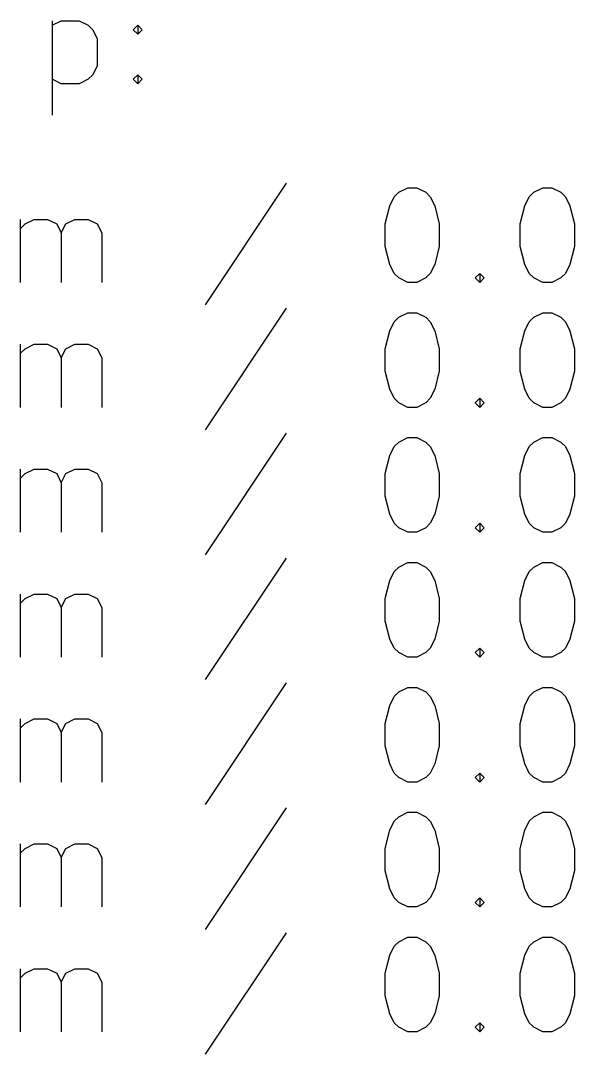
# Model space of a CAD drawing. Extents: x -107 to 212, y -261 to 13.
# Drawn here: x 26.52 to 38.24, y -237.97 to -216.12 of the extents above; entities that cross this region are included whole.
import ezdxf

# ---------------------------------------------------------------- set-up
doc = ezdxf.new("R2010")
doc.units = 0
doc.layers.add('BLACK', color=7, linetype='CONTINUOUS')

msp = doc.modelspace()

# ---------------------------------------------------------------- linework, layer by layer
at = {"layer": 'BLACK', "linetype": 'CONTINUOUS'}
for p, q in [((27.18753, -216.119004), (27.18753, -218.119004)), ((27.18753, -216.214242), (27.378006, -216.119004)), ((27.378006, -216.119004), (27.758959, -216.119004)), ((27.758959, -216.119004), (27.949435, -216.214242)), ((27.949435, -216.214242), (28.044673, -216.30948)), ((28.044673, -216.30948), (28.139911, -216.499957)), ((28.901816, -216.30948), (28.997054, -216.214242)), ((28.997054, -216.404719), (28.901816, -216.30948)), ((28.997054, -216.214242), (29.092292, -216.30948)), ((28.997054, -216.214242), (28.997054, -216.404719)), ((29.092292, -216.30948), (28.997054, -216.404719)), ((28.139911, -216.499957), (28.139911, -217.071385)), ((28.139911, -217.071385), (28.044673, -217.261861)), ((27.378006, -217.452338), (27.18753, -217.3571)), ((27.949435, -217.3571), (27.758959, -217.452338)), ((28.044673, -217.261861), (27.949435, -217.3571)), ((28.901816, -217.3571), (28.997054, -217.261861)), ((28.997054, -217.452338), (28.901816, -217.3571)), ((28.997054, -217.261861), (29.092292, -217.3571)), ((28.997054, -217.261861), (28.997054, -217.452338)), ((29.092292, -217.3571), (28.997054, -217.452338)), ((27.758959, -217.452338), (27.378006, -217.452338)), ((32.139912, -219.5571), (30.425627, -222.128528)), ((34.425627, -219.842814), (34.520865, -219.747576)), ((34.520865, -219.747576), (34.711341, -219.652338)), ((34.711341, -219.652338), (34.901818, -219.652338)), ((34.901818, -219.652338), (35.092294, -219.747576)), ((35.092294, -219.747576), (35.187532, -219.842814)), ((37.28277, -219.842814), (37.378008, -219.747576)), ((37.378008, -219.747576), (37.568484, -219.652338)), ((37.568484, -219.652338), (37.758961, -219.652338)), ((37.758961, -219.652338), (37.949437, -219.747576)), ((37.949437, -219.747576), (38.044675, -219.842814)), ((34.330389, -220.03329), (34.425627, -219.842814)), ((35.187532, -219.842814), (35.28277, -220.03329)), ((37.187532, -220.03329), (37.28277, -219.842814)), ((38.044675, -219.842814), (38.139913, -220.03329)), ((34.235151, -220.414242), (34.330389, -220.03329)), ((35.28277, -220.03329), (35.378008, -220.414242)), ((37.092294, -220.414242), (37.187532, -220.03329)), ((38.139913, -220.03329), (38.235151, -220.414242)), ((26.520864, -221.652338), (26.520864, -220.319004)), ((26.520864, -220.50948), (26.616102, -220.414242)), ((26.616102, -220.414242), (26.806578, -220.319004)), ((26.806578, -220.319004), (27.092293, -220.319004)), ((27.092293, -220.319004), (27.282769, -220.414242)), ((27.282769, -220.414242), (27.378007, -220.604719)), ((27.378007, -220.604719), (27.473245, -220.414242)), ((27.473245, -220.414242), (27.663721, -220.319004)), ((27.663721, -220.319004), (27.949435, -220.319004)), ((27.949435, -220.319004), (28.139912, -220.414242)), ((28.139912, -220.414242), (28.23515, -220.604719)), ((34.235151, -220.890433), (34.235151, -220.414242)), ((35.378008, -220.414242), (35.378008, -220.890433)), ((37.092294, -220.890433), (37.092294, -220.414242)), ((38.235151, -220.414242), (38.235151, -220.890433)), ((27.378007, -220.604719), (27.378007, -221.652338)), ((28.23515, -220.604719), (28.23515, -221.652338)), ((34.330389, -221.271385), (34.235151, -220.890433)), ((35.378008, -220.890433), (35.28277, -221.271385)), ((37.187532, -221.271385), (37.092294, -220.890433)), ((38.235151, -220.890433), (38.139913, -221.271385)), ((34.425627, -221.461861), (34.330389, -221.271385)), ((35.28277, -221.271385), (35.187532, -221.461861)), ((37.28277, -221.461861), (37.187532, -221.271385)), ((38.139913, -221.271385), (38.044675, -221.461861)), ((34.520865, -221.5571), (34.425627, -221.461861)), ((35.187532, -221.461861), (35.092294, -221.5571)), ((36.139913, -221.5571), (36.235151, -221.461861)), ((36.235151, -221.461861), (36.330389, -221.5571)), ((36.235151, -221.461861), (36.235151, -221.652338)), ((37.378008, -221.5571), (37.28277, -221.461861)), ((38.044675, -221.461861), (37.949437, -221.5571)), ((34.711341, -221.652338), (34.520865, -221.5571)), ((34.901818, -221.652338), (34.711341, -221.652338)), ((35.092294, -221.5571), (34.901818, -221.652338)), ((36.235151, -221.652338), (36.139913, -221.5571)), ((36.330389, -221.5571), (36.235151, -221.652338)), ((37.568484, -221.652338), (37.378008, -221.5571)), ((37.758961, -221.652338), (37.568484, -221.652338)), ((37.949437, -221.5571), (37.758961, -221.652338)), ((32.139912, -222.1971), (30.425627, -224.768528)), ((34.425627, -222.482814), (34.520865, -222.387576)), ((34.520865, -222.387576), (34.711341, -222.292338)), ((34.711341, -222.292338), (34.901818, -222.292338)), ((34.901818, -222.292338), (35.092294, -222.387576)), ((35.092294, -222.387576), (35.187532, -222.482814)), ((37.28277, -222.482814), (37.378008, -222.387576)), ((37.378008, -222.387576), (37.568484, -222.292338)), ((37.568484, -222.292338), (37.758961, -222.292338)), ((37.758961, -222.292338), (37.949437, -222.387576)), ((37.949437, -222.387576), (38.044675, -222.482814)), ((34.330389, -222.67329), (34.425627, -222.482814)), ((35.187532, -222.482814), (35.28277, -222.67329)), ((37.187532, -222.67329), (37.28277, -222.482814)), ((38.044675, -222.482814), (38.139913, -222.67329)), ((34.235151, -223.054242), (34.330389, -222.67329)), ((35.28277, -222.67329), (35.378008, -223.054242)), ((37.092294, -223.054242), (37.187532, -222.67329)), ((38.139913, -222.67329), (38.235151, -223.054242)), ((26.520864, -224.292338), (26.520864, -222.959004)), ((26.520864, -223.14948), (26.616102, -223.054242)), ((26.616102, -223.054242), (26.806578, -222.959004)), ((26.806578, -222.959004), (27.092293, -222.959004)), ((27.092293, -222.959004), (27.282769, -223.054242)), ((27.282769, -223.054242), (27.378007, -223.244719)), ((27.378007, -223.244719), (27.473245, -223.054242)), ((27.473245, -223.054242), (27.663721, -222.959004)), ((27.663721, -222.959004), (27.949435, -222.959004)), ((27.949435, -222.959004), (28.139912, -223.054242)), ((28.139912, -223.054242), (28.23515, -223.244719)), ((34.235151, -223.530433), (34.235151, -223.054242)), ((35.378008, -223.054242), (35.378008, -223.530433)), ((37.092294, -223.530433), (37.092294, -223.054242)), ((38.235151, -223.054242), (38.235151, -223.530433)), ((27.378007, -223.244719), (27.378007, -224.292338)), ((28.23515, -223.244719), (28.23515, -224.292338)), ((34.330389, -223.911385), (34.235151, -223.530433)), ((35.378008, -223.530433), (35.28277, -223.911385)), ((37.187532, -223.911385), (37.092294, -223.530433)), ((38.235151, -223.530433), (38.139913, -223.911385)), ((34.425627, -224.101861), (34.330389, -223.911385)), ((35.28277, -223.911385), (35.187532, -224.101861)), ((37.28277, -224.101861), (37.187532, -223.911385)), ((38.139913, -223.911385), (38.044675, -224.101861)), ((34.520865, -224.1971), (34.425627, -224.101861)), ((35.187532, -224.101861), (35.092294, -224.1971)), ((36.139913, -224.1971), (36.235151, -224.101861)), ((36.235151, -224.101861), (36.330389, -224.1971)), ((36.235151, -224.101861), (36.235151, -224.292338)), ((37.378008, -224.1971), (37.28277, -224.101861)), ((38.044675, -224.101861), (37.949437, -224.1971)), ((34.711341, -224.292338), (34.520865, -224.1971)), ((34.901818, -224.292338), (34.711341, -224.292338)), ((35.092294, -224.1971), (34.901818, -224.292338)), ((36.235151, -224.292338), (36.139913, -224.1971)), ((36.330389, -224.1971), (36.235151, -224.292338)), ((37.568484, -224.292338), (37.378008, -224.1971)), ((37.758961, -224.292338), (37.568484, -224.292338)), ((37.949437, -224.1971), (37.758961, -224.292338)), ((32.139912, -224.8371), (30.425627, -227.408528)), ((34.425627, -225.122814), (34.520865, -225.027576)), ((34.520865, -225.027576), (34.711341, -224.932338)), ((34.711341, -224.932338), (34.901818, -224.932338)), ((34.901818, -224.932338), (35.092294, -225.027576)), ((35.092294, -225.027576), (35.187532, -225.122814)), ((37.28277, -225.122814), (37.378008, -225.027576)), ((37.378008, -225.027576), (37.568484, -224.932338)), ((37.568484, -224.932338), (37.758961, -224.932338)), ((37.758961, -224.932338), (37.949437, -225.027576)), ((37.949437, -225.027576), (38.044675, -225.122814)), ((34.330389, -225.31329), (34.425627, -225.122814)), ((35.187532, -225.122814), (35.28277, -225.31329)), ((37.187532, -225.31329), (37.28277, -225.122814)), ((38.044675, -225.122814), (38.139913, -225.31329)), ((34.235151, -225.694242), (34.330389, -225.31329)), ((35.28277, -225.31329), (35.378008, -225.694242)), ((37.092294, -225.694242), (37.187532, -225.31329)), ((38.139913, -225.31329), (38.235151, -225.694242)), ((26.520864, -226.932338), (26.520864, -225.599004)), ((26.520864, -225.78948), (26.616102, -225.694242)), ((26.616102, -225.694242), (26.806578, -225.599004)), ((26.806578, -225.599004), (27.092293, -225.599004)), ((27.092293, -225.599004), (27.282769, -225.694242)), ((27.282769, -225.694242), (27.378007, -225.884719)), ((27.378007, -225.884719), (27.473245, -225.694242)), ((27.473245, -225.694242), (27.663721, -225.599004)), ((27.663721, -225.599004), (27.949435, -225.599004)), ((27.949435, -225.599004), (28.139912, -225.694242)), ((28.139912, -225.694242), (28.23515, -225.884719)), ((34.235151, -226.170433), (34.235151, -225.694242)), ((35.378008, -225.694242), (35.378008, -226.170433)), ((37.092294, -226.170433), (37.092294, -225.694242)), ((38.235151, -225.694242), (38.235151, -226.170433)), ((27.378007, -225.884719), (27.378007, -226.932338)), ((28.23515, -225.884719), (28.23515, -226.932338)), ((34.330389, -226.551385), (34.235151, -226.170433)), ((35.378008, -226.170433), (35.28277, -226.551385)), ((37.187532, -226.551385), (37.092294, -226.170433)), ((38.235151, -226.170433), (38.139913, -226.551385)), ((34.425627, -226.741861), (34.330389, -226.551385)), ((35.28277, -226.551385), (35.187532, -226.741861)), ((37.28277, -226.741861), (37.187532, -226.551385)), ((38.139913, -226.551385), (38.044675, -226.741861)), ((34.520865, -226.8371), (34.425627, -226.741861)), ((35.187532, -226.741861), (35.092294, -226.8371)), ((36.139913, -226.8371), (36.235151, -226.741861)), ((36.235151, -226.741861), (36.330389, -226.8371)), ((36.235151, -226.741861), (36.235151, -226.932338)), ((37.378008, -226.8371), (37.28277, -226.741861)), ((38.044675, -226.741861), (37.949437, -226.8371)), ((34.711341, -226.932338), (34.520865, -226.8371)), ((34.901818, -226.932338), (34.711341, -226.932338)), ((35.092294, -226.8371), (34.901818, -226.932338)), ((36.235151, -226.932338), (36.139913, -226.8371)), ((36.330389, -226.8371), (36.235151, -226.932338)), ((37.568484, -226.932338), (37.378008, -226.8371)), ((37.758961, -226.932338), (37.568484, -226.932338)), ((37.949437, -226.8371), (37.758961, -226.932338)), ((32.139912, -227.4771), (30.425627, -230.048528)), ((34.425627, -227.762814), (34.520865, -227.667576)), ((34.520865, -227.667576), (34.711341, -227.572338)), ((34.711341, -227.572338), (34.901818, -227.572338)), ((34.901818, -227.572338), (35.092294, -227.667576)), ((35.092294, -227.667576), (35.187532, -227.762814)), ((37.28277, -227.762814), (37.378008, -227.667576)), ((37.378008, -227.667576), (37.568484, -227.572338)), ((37.568484, -227.572338), (37.758961, -227.572338)), ((37.758961, -227.572338), (37.949437, -227.667576)), ((37.949437, -227.667576), (38.044675, -227.762814)), ((34.330389, -227.95329), (34.425627, -227.762814)), ((35.187532, -227.762814), (35.28277, -227.95329)), ((37.187532, -227.95329), (37.28277, -227.762814)), ((38.044675, -227.762814), (38.139913, -227.95329)), ((34.235151, -228.334242), (34.330389, -227.95329)), ((35.28277, -227.95329), (35.378008, -228.334242)), ((37.092294, -228.334242), (37.187532, -227.95329)), ((38.139913, -227.95329), (38.235151, -228.334242)), ((26.520864, -229.572338), (26.520864, -228.239004)), ((26.616102, -228.334242), (26.806578, -228.239004)), ((26.806578, -228.239004), (27.092293, -228.239004)), ((27.092293, -228.239004), (27.282769, -228.334242)), ((27.473245, -228.334242), (27.663721, -228.239004)), ((27.663721, -228.239004), (27.949435, -228.239004)), ((27.949435, -228.239004), (28.139912, -228.334242)), ((26.520864, -228.42948), (26.616102, -228.334242)), ((27.282769, -228.334242), (27.378007, -228.524719)), ((27.378007, -228.524719), (27.473245, -228.334242)), ((27.378007, -228.524719), (27.378007, -229.572338)), ((28.139912, -228.334242), (28.23515, -228.524719)), ((28.23515, -228.524719), (28.23515, -229.572338)), ((34.235151, -228.810433), (34.235151, -228.334242)), ((35.378008, -228.334242), (35.378008, -228.810433)), ((37.092294, -228.810433), (37.092294, -228.334242)), ((38.235151, -228.334242), (38.235151, -228.810433)), ((34.330389, -229.191385), (34.235151, -228.810433)), ((35.378008, -228.810433), (35.28277, -229.191385)), ((37.187532, -229.191385), (37.092294, -228.810433)), ((38.235151, -228.810433), (38.139913, -229.191385)), ((34.425627, -229.381861), (34.330389, -229.191385)), ((35.28277, -229.191385), (35.187532, -229.381861)), ((37.28277, -229.381861), (37.187532, -229.191385)), ((38.139913, -229.191385), (38.044675, -229.381861)), ((34.520865, -229.4771), (34.425627, -229.381861)), ((35.187532, -229.381861), (35.092294, -229.4771)), ((36.139913, -229.4771), (36.235151, -229.381861)), ((36.235151, -229.381861), (36.330389, -229.4771)), ((36.235151, -229.381861), (36.235151, -229.572338)), ((37.378008, -229.4771), (37.28277, -229.381861)), ((38.044675, -229.381861), (37.949437, -229.4771)), ((34.711341, -229.572338), (34.520865, -229.4771)), ((34.901818, -229.572338), (34.711341, -229.572338)), ((35.092294, -229.4771), (34.901818, -229.572338)), ((36.235151, -229.572338), (36.139913, -229.4771)), ((36.330389, -229.4771), (36.235151, -229.572338)), ((37.568484, -229.572338), (37.378008, -229.4771)), ((37.758961, -229.572338), (37.568484, -229.572338)), ((37.949437, -229.4771), (37.758961, -229.572338)), ((32.139912, -230.1171), (30.425627, -232.688528)), ((34.520865, -230.307576), (34.711341, -230.212338)), ((34.711341, -230.212338), (34.901818, -230.212338)), ((34.901818, -230.212338), (35.092294, -230.307576)), ((37.378008, -230.307576), (37.568484, -230.212338)), ((37.568484, -230.212338), (37.758961, -230.212338)), ((37.758961, -230.212338), (37.949437, -230.307576)), ((34.330389, -230.59329), (34.425627, -230.402814)), ((34.425627, -230.402814), (34.520865, -230.307576)), ((35.092294, -230.307576), (35.187532, -230.402814)), ((35.187532, -230.402814), (35.28277, -230.59329)), ((37.187532, -230.59329), (37.28277, -230.402814)), ((37.28277, -230.402814), (37.378008, -230.307576)), ((37.949437, -230.307576), (38.044675, -230.402814)), ((38.044675, -230.402814), (38.139913, -230.59329)), ((34.235151, -230.974242), (34.330389, -230.59329)), ((35.28277, -230.59329), (35.378008, -230.974242)), ((37.092294, -230.974242), (37.187532, -230.59329)), ((38.139913, -230.59329), (38.235151, -230.974242)), ((26.520864, -232.212338), (26.520864, -230.879004)), ((26.616102, -230.974242), (26.806578, -230.879004)), ((26.806578, -230.879004), (27.092293, -230.879004)), ((27.092293, -230.879004), (27.282769, -230.974242)), ((27.473245, -230.974242), (27.663721, -230.879004)), ((27.663721, -230.879004), (27.949435, -230.879004)), ((27.949435, -230.879004), (28.139912, -230.974242)), ((26.520864, -231.06948), (26.616102, -230.974242)), ((27.282769, -230.974242), (27.378007, -231.164719)), ((27.378007, -231.164719), (27.473245, -230.974242)), ((27.378007, -231.164719), (27.378007, -232.212338)), ((28.139912, -230.974242), (28.23515, -231.164719)), ((28.23515, -231.164719), (28.23515, -232.212338)), ((34.235151, -231.450433), (34.235151, -230.974242)), ((35.378008, -230.974242), (35.378008, -231.450433)), ((37.092294, -231.450433), (37.092294, -230.974242)), ((38.235151, -230.974242), (38.235151, -231.450433)), ((34.330389, -231.831385), (34.235151, -231.450433)), ((35.378008, -231.450433), (35.28277, -231.831385)), ((37.187532, -231.831385), (37.092294, -231.450433)), ((38.235151, -231.450433), (38.139913, -231.831385)), ((34.425627, -232.021861), (34.330389, -231.831385)), ((34.520865, -232.1171), (34.425627, -232.021861)), ((35.187532, -232.021861), (35.092294, -232.1171)), ((35.28277, -231.831385), (35.187532, -232.021861)), ((36.139913, -232.1171), (36.235151, -232.021861)), ((36.235151, -232.021861), (36.330389, -232.1171)), ((36.235151, -232.021861), (36.235151, -232.212338)), ((37.28277, -232.021861), (37.187532, -231.831385)), ((37.378008, -232.1171), (37.28277, -232.021861)), ((38.044675, -232.021861), (37.949437, -232.1171)), ((38.139913, -231.831385), (38.044675, -232.021861)), ((34.711341, -232.212338), (34.520865, -232.1171)), ((34.901818, -232.212338), (34.711341, -232.212338)), ((35.092294, -232.1171), (34.901818, -232.212338)), ((36.235151, -232.212338), (36.139913, -232.1171)), ((36.330389, -232.1171), (36.235151, -232.212338)), ((37.568484, -232.212338), (37.378008, -232.1171)), ((37.758961, -232.212338), (37.568484, -232.212338)), ((37.949437, -232.1171), (37.758961, -232.212338)), ((32.139912, -232.7571), (30.425627, -235.328528)), ((34.520865, -232.947576), (34.711341, -232.852338)), ((34.711341, -232.852338), (34.901818, -232.852338)), ((34.901818, -232.852338), (35.092294, -232.947576)), ((37.378008, -232.947576), (37.568484, -232.852338)), ((37.568484, -232.852338), (37.758961, -232.852338)), ((37.758961, -232.852338), (37.949437, -232.947576)), ((34.330389, -233.23329), (34.425627, -233.042814)), ((34.425627, -233.042814), (34.520865, -232.947576)), ((35.092294, -232.947576), (35.187532, -233.042814)), ((35.187532, -233.042814), (35.28277, -233.23329)), ((37.187532, -233.23329), (37.28277, -233.042814)), ((37.28277, -233.042814), (37.378008, -232.947576)), ((37.949437, -232.947576), (38.044675, -233.042814)), ((38.044675, -233.042814), (38.139913, -233.23329)), ((34.235151, -233.614242), (34.330389, -233.23329)), ((35.28277, -233.23329), (35.378008, -233.614242)), ((37.092294, -233.614242), (37.187532, -233.23329)), ((38.139913, -233.23329), (38.235151, -233.614242)), ((26.520864, -234.852338), (26.520864, -233.519004)), ((26.616102, -233.614242), (26.806578, -233.519004)), ((26.806578, -233.519004), (27.092293, -233.519004)), ((27.092293, -233.519004), (27.282769, -233.614242)), ((27.473245, -233.614242), (27.663721, -233.519004)), ((27.663721, -233.519004), (27.949435, -233.519004)), ((27.949435, -233.519004), (28.139912, -233.614242)), ((26.520864, -233.70948), (26.616102, -233.614242)), ((27.282769, -233.614242), (27.378007, -233.804719)), ((27.378007, -233.804719), (27.473245, -233.614242)), ((28.139912, -233.614242), (28.23515, -233.804719)), ((34.235151, -234.090433), (34.235151, -233.614242)), ((35.378008, -233.614242), (35.378008, -234.090433)), ((37.092294, -234.090433), (37.092294, -233.614242)), ((38.235151, -233.614242), (38.235151, -234.090433)), ((27.378007, -233.804719), (27.378007, -234.852338)), ((28.23515, -233.804719), (28.23515, -234.852338)), ((34.330389, -234.471385), (34.235151, -234.090433)), ((35.378008, -234.090433), (35.28277, -234.471385)), ((37.187532, -234.471385), (37.092294, -234.090433)), ((38.235151, -234.090433), (38.139913, -234.471385)), ((34.425627, -234.661861), (34.330389, -234.471385)), ((34.520865, -234.7571), (34.425627, -234.661861)), ((35.187532, -234.661861), (35.092294, -234.7571)), ((35.28277, -234.471385), (35.187532, -234.661861)), ((36.139913, -234.7571), (36.235151, -234.661861)), ((36.235151, -234.661861), (36.330389, -234.7571)), ((36.235151, -234.661861), (36.235151, -234.852338)), ((37.28277, -234.661861), (37.187532, -234.471385)), ((37.378008, -234.7571), (37.28277, -234.661861)), ((38.044675, -234.661861), (37.949437, -234.7571)), ((38.139913, -234.471385), (38.044675, -234.661861)), ((34.711341, -234.852338), (34.520865, -234.7571)), ((34.901818, -234.852338), (34.711341, -234.852338)), ((35.092294, -234.7571), (34.901818, -234.852338)), ((36.235151, -234.852338), (36.139913, -234.7571)), ((36.330389, -234.7571), (36.235151, -234.852338)), ((37.568484, -234.852338), (37.378008, -234.7571)), ((37.758961, -234.852338), (37.568484, -234.852338)), ((37.949437, -234.7571), (37.758961, -234.852338)), ((32.139912, -235.3971), (30.425627, -237.968528)), ((34.520865, -235.587576), (34.711341, -235.492338)), ((34.711341, -235.492338), (34.901818, -235.492338)), ((34.901818, -235.492338), (35.092294, -235.587576)), ((37.378008, -235.587576), (37.568484, -235.492338)), ((37.568484, -235.492338), (37.758961, -235.492338)), ((37.758961, -235.492338), (37.949437, -235.587576)), ((34.330389, -235.87329), (34.425627, -235.682814)), ((34.425627, -235.682814), (34.520865, -235.587576)), ((35.092294, -235.587576), (35.187532, -235.682814)), ((35.187532, -235.682814), (35.28277, -235.87329)), ((37.187532, -235.87329), (37.28277, -235.682814)), ((37.28277, -235.682814), (37.378008, -235.587576)), ((37.949437, -235.587576), (38.044675, -235.682814)), ((38.044675, -235.682814), (38.139913, -235.87329)), ((34.235151, -236.254242), (34.330389, -235.87329)), ((35.28277, -235.87329), (35.378008, -236.254242)), ((37.092294, -236.254242), (37.187532, -235.87329)), ((38.139913, -235.87329), (38.235151, -236.254242)), ((26.520864, -237.492338), (26.520864, -236.159004)), ((26.616102, -236.254242), (26.806578, -236.159004)), ((26.806578, -236.159004), (27.092293, -236.159004)), ((27.092293, -236.159004), (27.282769, -236.254242)), ((27.473245, -236.254242), (27.663721, -236.159004)), ((27.663721, -236.159004), (27.949435, -236.159004)), ((27.949435, -236.159004), (28.139912, -236.254242)), ((26.520864, -236.34948), (26.616102, -236.254242)), ((27.282769, -236.254242), (27.378007, -236.444719)), ((27.378007, -236.444719), (27.473245, -236.254242)), ((28.139912, -236.254242), (28.23515, -236.444719)), ((34.235151, -236.730433), (34.235151, -236.254242)), ((35.378008, -236.254242), (35.378008, -236.730433)), ((37.092294, -236.730433), (37.092294, -236.254242)), ((38.235151, -236.254242), (38.235151, -236.730433)), ((27.378007, -236.444719), (27.378007, -237.492338)), ((28.23515, -236.444719), (28.23515, -237.492338)), ((34.330389, -237.111385), (34.235151, -236.730433)), ((35.378008, -236.730433), (35.28277, -237.111385)), ((37.187532, -237.111385), (37.092294, -236.730433)), ((38.235151, -236.730433), (38.139913, -237.111385)), ((34.425627, -237.301861), (34.330389, -237.111385)), ((35.28277, -237.111385), (35.187532, -237.301861)), ((37.28277, -237.301861), (37.187532, -237.111385)), ((38.139913, -237.111385), (38.044675, -237.301861)), ((34.520865, -237.3971), (34.425627, -237.301861)), ((34.711341, -237.492338), (34.520865, -237.3971)), ((34.901818, -237.492338), (34.711341, -237.492338)), ((35.092294, -237.3971), (34.901818, -237.492338)), ((35.187532, -237.301861), (35.092294, -237.3971)), ((36.139913, -237.3971), (36.235151, -237.301861)), ((36.235151, -237.492338), (36.139913, -237.3971)), ((36.235151, -237.301861), (36.330389, -237.3971)), ((36.235151, -237.301861), (36.235151, -237.492338)), ((36.330389, -237.3971), (36.235151, -237.492338)), ((37.378008, -237.3971), (37.28277, -237.301861)), ((37.568484, -237.492338), (37.378008, -237.3971)), ((37.758961, -237.492338), (37.568484, -237.492338)), ((37.949437, -237.3971), (37.758961, -237.492338)), ((38.044675, -237.301861), (37.949437, -237.3971))]:
    msp.add_line(p, q, dxfattribs=at)

doc.saveas('drawing.dxf')
